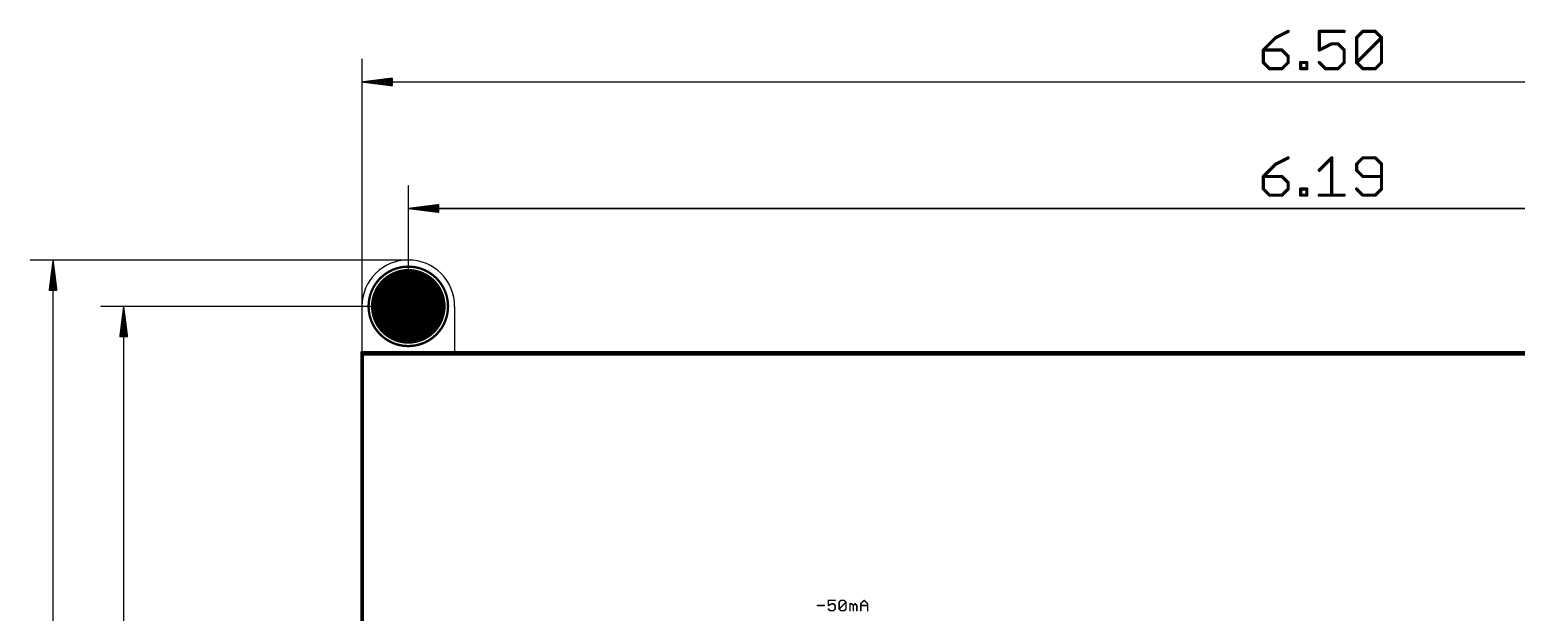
# Model space of a CAD drawing. Extents: x -31 to 165, y 0 to 136.
# Drawn here: x -28.7 to 99.7, y 85.8 to 136.1 of the extents above; entities that cross this region are included whole.
import ezdxf

# ---------------------------------------------------------------- set-up
doc = ezdxf.new("R2010")
doc.units = 0
for name, color, linetype in [('1', 12, 'CONTINUOUS'), ('16', 132, 'CONTINUOUS'), ('17', 110, 'CONTINUOUS'), ('20', 53, 'CONTINUOUS'), ('21', 40, 'CONTINUOUS'), ('22', 6, 'CONTINUOUS'), ('23', 40, 'CONTINUOUS'), ('47', 253, 'CONTINUOUS')]:
    doc.layers.add(name, color=color, linetype=linetype)

# ---------------------------------------------------------------- blocks, each defined once
blk = doc.blocks.new('ROUNDP')
at = {"const_width": 0.5}
blk.add_lwpolyline([(0, -0.25, 1), (0, 0.25, 1), (0, -0.25)], format="xyb", dxfattribs=at)

msp = doc.modelspace()

# ---------------------------------------------------------------- linework, layer by layer
at = {"layer": '1', "const_width": 0.3}
for points in [[(-0.0008, 8.001), (-0.0008, 108.201)], [(-0.0008, 108.201), (165.0992, 108.201)]]:
    msp.add_lwpolyline(points, dxfattribs=at)
at = {"layer": '1', "const_width": 0.15}
for points in [[(0.0742, 108.201, 1), (-0.0758, 108.201)], [(-0.0008, 108.276, 1), (-0.0008, 108.126)]]:
    msp.add_lwpolyline(points, format="xyb", dxfattribs=at)
at = {"layer": '16', "const_width": 0.25}
for points in [[(-0.0008, 8.001), (-0.0008, 108.201)], [(-0.0008, 108.201), (165.0992, 108.201)]]:
    msp.add_lwpolyline(points, dxfattribs=at)
at = {"layer": '16', "const_width": 0.125}
for points in [[(0.0617, 108.201, 1), (-0.0633, 108.201)], [(-0.0008, 108.2635, 1), (-0.0008, 108.1385)]]:
    msp.add_lwpolyline(points, format="xyb", dxfattribs=at)
at = {"layer": '20'}
for p, q in [((-0.0008, 112.201), (-0.0008, 4.001)), ((7.9992, 112.201), (7.9992, 108.201)), ((157.0992, 108.201), (7.9992, 108.201))]:
    msp.add_line(p, q, dxfattribs=at)
for start, end in [(90, 180), (0, 90)]:
    msp.add_arc((3.9992, 112.201), 4, start, end, dxfattribs=at)
at = {"layer": '21'}
for points, const_width in [([(3.9992, 108.772, 1), (3.9992, 115.63, 1), (3.9992, 108.772)], 0.2032), ([(39.3247, 86.4071, 1), (39.3247, 86.3436)], 0.0635), ([(39.9179, 86.3436, 1), (39.9179, 86.4071)], 0.0635), ([(40.2602, 86.852, 1), (40.2602, 86.7885)], 0.0635), ([(40.292, 86.8203, 1), (40.2285, 86.8203)], 0.0635), ([(40.246, 86.4038, 1), (40.2744, 86.347)], 0.0635), ([(40.2285, 86.3754, 1), (40.292, 86.3754)], 0.0635), ([(40.2827, 86.1012, 1), (40.2378, 86.0563)], 0.0635), ([(40.4085, 85.9623, 1), (40.4085, 85.8988)], 0.0635), ([(40.5568, 86.5554, 1), (40.5568, 86.4919)], 0.0635), ([(40.571, 86.4953, 1), (40.5426, 86.5521)], 0.0635), ([(40.7275, 86.5461, 1), (40.6826, 86.5012)], 0.0635), ([(40.7051, 86.4919, 1), (40.7051, 86.5554)], 0.0635), ([(40.7051, 85.8988, 1), (40.7051, 85.9623)], 0.0635), ([(40.8851, 86.3754, 1), (40.8216, 86.3754)], 0.0635), ([(40.8216, 86.0788, 1), (40.8851, 86.0788)], 0.0635), ([(40.8309, 86.3529, 1), (40.8758, 86.3978)], 0.0635), ([(40.8758, 86.0563, 1), (40.8309, 86.1012)], 0.0635), ([(40.8534, 86.7885, 1), (40.8534, 86.852)], 0.0635), ([(41.2275, 86.672, 1), (41.164, 86.672)], 0.0635), ([(41.164, 86.0788, 1), (41.2275, 86.0788)], 0.0635), ([(41.1733, 86.6944, 1), (41.2182, 86.6495)], 0.0635), ([(41.2182, 86.1012, 1), (41.1733, 86.0563)], 0.0635), ([(41.1733, 86.1012, 1), (41.2182, 86.0563)], 0.0635), ([(41.344, 86.852, 1), (41.344, 86.7885)], 0.0635), ([(41.344, 85.9623, 1), (41.344, 85.8988)], 0.0635), ([(41.3665, 86.7978, 1), (41.3216, 86.8427)], 0.0635), ([(41.6631, 86.8427, 1), (41.6182, 86.7978)], 0.0635), ([(41.6406, 86.7885, 1), (41.6406, 86.852)], 0.0635), ([(41.6406, 85.8988, 1), (41.6406, 85.9623)], 0.0635), ([(41.8207, 86.672, 1), (41.7572, 86.672)], 0.0635), ([(41.7572, 86.0788, 1), (41.8207, 86.0788)], 0.0635), ([(41.8114, 86.6495, 1), (41.7665, 86.6944)], 0.0635), ([(41.7665, 86.6495, 1), (41.8114, 86.6944)], 0.0635), ([(41.8114, 86.0563, 1), (41.7665, 86.1012)], 0.0635), ([(42.163, 86.5237, 1), (42.0995, 86.5237)], 0.0635), ([(42.1313, 86.5554, 1), (42.1313, 86.4919)], 0.0635), ([(42.302, 86.5461, 1), (42.2571, 86.5012)], 0.0635), ([(42.2795, 86.4919, 1), (42.2795, 86.5554)], 0.0635), ([(42.4596, 86.3754, 1), (42.3961, 86.3754)], 0.0635), ([(42.4054, 86.3978, 1), (42.4503, 86.3529)], 0.0635), ([(42.4054, 86.3529, 1), (42.4503, 86.3978)], 0.0635), ([(42.5986, 86.5461, 1), (42.5537, 86.5012)], 0.0635), ([(42.5986, 86.5012, 1), (42.5537, 86.5461)], 0.0635), ([(42.7562, 86.3754, 1), (42.6927, 86.3754)], 0.0635), ([(42.702, 86.3529, 1), (42.7469, 86.3978)], 0.0635), ([(43.0985, 86.5237, 1), (43.035, 86.5237)], 0.0635), ([(43.0443, 86.5461, 1), (43.0892, 86.5012)], 0.0635), ([(43.0668, 86.4071, 1), (43.0668, 86.3436)], 0.0635), ([(43.3858, 86.8427, 1), (43.3409, 86.7978)], 0.0635), ([(43.3858, 86.7978, 1), (43.3409, 86.8427)], 0.0635), ([(43.6917, 86.5237, 1), (43.6282, 86.5237)], 0.0635), ([(43.6375, 86.5012, 1), (43.6824, 86.5461)], 0.0635), ([(43.6599, 86.3436, 1), (43.6599, 86.4071)], 0.0635), ([(40.3861, 85.908, 1), (40.431, 85.953)], 0.0635), ([(40.6826, 85.953, 1), (40.7275, 85.908)], 0.0635), ([(41.3216, 85.908, 1), (41.3665, 85.953)], 0.0635), ([(41.6182, 85.953, 1), (41.6631, 85.908)], 0.0635), ([(42.0995, 85.9305, 1), (42.163, 85.9305)], 0.0635), ([(42.3961, 85.9305, 1), (42.4596, 85.9305)], 0.0635), ([(42.6927, 85.9305, 1), (42.7562, 85.9305)], 0.0635), ([(43.035, 85.9305, 1), (43.0985, 85.9305)], 0.0635), ([(43.6282, 85.9305, 1), (43.6917, 85.9305)], 0.0635)]:
    msp.add_lwpolyline(points, format="xyb", dxfattribs=dict(at, const_width=const_width))
at = {"layer": '21', "const_width": 0.127}
for points in [[(39.3247, 86.3754), (39.9179, 86.3754)], [(40.8534, 86.8203), (40.2602, 86.8203)], [(40.2602, 86.8203), (40.2602, 86.3754)], [(40.2602, 86.3754), (40.5568, 86.5237)], [(40.4085, 85.9305), (40.2602, 86.0788)], [(40.7051, 85.9305), (40.4085, 85.9305)], [(40.5568, 86.5237), (40.7051, 86.5237)], [(40.7051, 86.5237), (40.8534, 86.3754)], [(40.8534, 86.0788), (40.7051, 85.9305)], [(40.8534, 86.3754), (40.8534, 86.0788)], [(41.1957, 86.672), (41.344, 86.8203)], [(41.1957, 86.0788), (41.1957, 86.672)], [(41.1957, 86.0788), (41.7889, 86.672)], [(41.344, 85.9305), (41.1957, 86.0788)], [(41.344, 86.8203), (41.6406, 86.8203)], [(41.6406, 85.9305), (41.344, 85.9305)], [(41.6406, 86.8203), (41.7889, 86.672)], [(41.7889, 86.0788), (41.6406, 85.9305)], [(41.7889, 86.672), (41.7889, 86.0788)], [(42.1313, 85.9305), (42.1313, 86.5237)], [(42.1313, 86.5237), (42.2795, 86.5237)], [(42.2795, 86.5237), (42.4278, 86.3754)], [(42.4278, 86.3754), (42.5761, 86.5237)], [(42.4278, 86.3754), (42.4278, 85.9305)], [(42.5761, 86.5237), (42.7244, 86.3754)], [(42.7244, 86.3754), (42.7244, 85.9305)], [(43.0668, 86.5237), (43.3634, 86.8203)], [(43.0668, 85.9305), (43.0668, 86.5237)], [(43.0668, 86.3754), (43.6599, 86.3754)], [(43.3634, 86.8203), (43.6599, 86.5237)], [(43.6599, 86.5237), (43.6599, 85.9305)]]:
    msp.add_lwpolyline(points, dxfattribs=at)
at = {"layer": '22', "const_width": 0.127}
for points in [[(165.0992, 108.001), (0.0992, 108.001)], [(0.0992, 108.001), (0.0992, 8.001)]]:
    msp.add_lwpolyline(points, dxfattribs=at)
at = {"layer": '22', "const_width": 0.0635}
for points in [[(0.0992, 108.0328, 1), (0.0992, 107.9693)], [(0.131, 108.001, 1), (0.0675, 108.001)]]:
    msp.add_lwpolyline(points, format="xyb", dxfattribs=at)
at = {"layer": '23'}
msp.add_point((3.9992, 112.201), dxfattribs=at)
at = {"layer": '47'}
for points, const_width in [([(79.9651, 135.9401), (78.8906, 135.4028)], 0.2794), ([(84.7992, 135.9401), (82.6503, 135.9401)], 0.2794), ([(82.6503, 135.9401), (82.6503, 134.3284)], 0.2794), ([(85.8731, 135.4028), (86.4103, 135.9401)], 0.2794), ([(86.4103, 135.9401), (87.4847, 135.9401)], 0.2794), ([(87.4847, 135.9401), (88.022, 135.4028)], 0.2794), ([(78.8906, 135.4028), (77.8162, 134.3284)], 0.2794), ([(82.6503, 134.3284), (83.7248, 134.8656)], 0.2794), ([(83.7248, 134.8656), (84.262, 134.8656)], 0.2794), ([(84.262, 134.8656), (84.7992, 134.3284)], 0.2794), ([(85.8731, 133.2539), (85.8731, 135.4028)], 0.2794), ([(85.8731, 133.2539), (88.022, 135.4028)], 0.2794), ([(88.022, 135.4028), (88.022, 133.2539)], 0.2794), ([(0, 107.95), (0, 133.522)], 0.13), ([(77.8162, 134.3284), (77.8162, 133.2539)], 0.2794), ([(79.4279, 134.3284), (77.8162, 134.3284)], 0.2794), ([(79.9651, 133.7912), (79.4279, 134.3284)], 0.2794), ([(79.9651, 133.2539), (79.9651, 133.7912)], 0.2794), ([(84.7992, 134.3284), (84.7992, 133.2539)], 0.2794), ([(77.8162, 133.2539), (78.3534, 132.7167)], 0.2794), ([(78.3534, 132.7167), (79.4279, 132.7167)], 0.2794), ([(79.4279, 132.7167), (79.9651, 133.2539)], 0.2794), ([(81.0389, 132.7167), (81.0389, 133.2539)], 0.2794), ([(81.0389, 133.2539), (81.5762, 133.2539)], 0.2794), ([(81.5762, 132.7167), (81.0389, 132.7167)], 0.2794), ([(81.5762, 133.2539), (81.5762, 132.7167)], 0.2794), ([(83.1875, 132.7167), (82.6503, 133.2539)], 0.2794), ([(84.262, 132.7167), (83.1875, 132.7167)], 0.2794), ([(84.7992, 133.2539), (84.262, 132.7167)], 0.2794), ([(86.4103, 132.7167), (85.8731, 133.2539)], 0.2794), ([(87.4847, 132.7167), (86.4103, 132.7167)], 0.2794), ([(88.022, 133.2539), (87.4847, 132.7167)], 0.2794), ([(0.065, 131.572), (2.6, 131.8912)], 0.13), ([(0.065, 131.572), (2.6, 131.832)], 0.13), ([(0.065, 131.572), (2.6, 131.702)], 0.13), ([(0.065, 131.572), (165.035, 131.572)], 0.13), ([(2.6, 131.2528), (0.065, 131.572)], 0.13), ([(2.6, 131.442), (0.065, 131.572)], 0.13), ([(2.6, 131.312), (0.065, 131.572)], 0.13), ([(2.6, 131.8912), (2.6, 131.2528)], 0.13), ([(78.8898, 124.4808), (77.8154, 123.4064)], 0.2794), ([(79.9643, 125.0181), (78.8898, 124.4808)], 0.2794), ([(82.6495, 123.9436), (83.724, 125.0181)], 0.2794), ([(83.724, 125.0181), (83.724, 121.7947)], 0.2794), ([(86.4095, 125.0181), (85.8723, 124.4808)], 0.2794), ([(85.8723, 124.4808), (85.8723, 123.9436)], 0.2794), ([(87.4839, 125.0181), (86.4095, 125.0181)], 0.2794), ([(88.0212, 124.4808), (87.4839, 125.0181)], 0.2794), ([(88.0212, 122.3319), (88.0212, 124.4808)], 0.2794), ([(77.8154, 123.4064), (77.8154, 122.3319)], 0.2794), ([(79.4271, 123.4064), (77.8154, 123.4064)], 0.2794), ([(79.9643, 122.8692), (79.4271, 123.4064)], 0.2794), ([(85.8723, 123.9436), (86.4095, 123.4064)], 0.2794), ([(86.4095, 123.4064), (88.0212, 123.4064)], 0.2794), ([(3.9992, 112.201), (3.9992, 122.6)], 0.13), ([(77.8154, 122.3319), (78.3526, 121.7947)], 0.2794), ([(78.3526, 121.7947), (79.4271, 121.7947)], 0.2794), ([(79.4271, 121.7947), (79.9643, 122.3319)], 0.2794), ([(79.9643, 122.3319), (79.9643, 122.8692)], 0.2794), ([(81.0381, 121.7947), (81.0381, 122.3319)], 0.2794), ([(81.0381, 122.3319), (81.5754, 122.3319)], 0.2794), ([(81.5754, 121.7947), (81.0381, 121.7947)], 0.2794), ([(81.5754, 122.3319), (81.5754, 121.7947)], 0.2794), ([(82.6495, 121.7947), (84.7984, 121.7947)], 0.2794), ([(85.8723, 122.3319), (86.4095, 121.7947)], 0.2794), ([(86.4095, 121.7947), (87.4839, 121.7947)], 0.2794), ([(87.4839, 121.7947), (88.0212, 122.3319)], 0.2794), ([(4.0642, 120.65), (6.5992, 120.9692)], 0.13), ([(4.0642, 120.65), (6.5992, 120.91)], 0.13), ([(4.0642, 120.65), (6.5992, 120.78)], 0.13), ([(4.0642, 120.65), (161.0342, 120.65)], 0.13), ([(6.5992, 120.3308), (4.0642, 120.65)], 0.13), ([(6.5992, 120.52), (4.0642, 120.65)], 0.13), ([(6.5992, 120.39), (4.0642, 120.65)], 0.13), ([(6.5992, 120.9692), (6.5992, 120.3308)], 0.13), ([(3.9992, 116.201), (-28.62, 116.201)], 0.13), ([(-26.67, 116.136), (-26.9892, 113.601)], 0.13), ([(-26.67, 116.136), (-26.93, 113.601)], 0.13), ([(-26.67, 116.136), (-26.8, 113.601)], 0.13), ([(-26.67, 116.136), (-26.67, 0.066)], 0.13), ([(-26.3508, 113.601), (-26.67, 116.136)], 0.13), ([(-26.54, 113.601), (-26.67, 116.136)], 0.13), ([(-26.41, 113.601), (-26.67, 116.136)], 0.13), ([(-26.9892, 113.601), (-26.3508, 113.601)], 0.13), ([(3.9992, 112.201), (-22.524, 112.201)], 0.13), ([(-20.574, 112.136), (-20.8932, 109.601)], 0.13), ([(-20.574, 112.136), (-20.834, 109.601)], 0.13), ([(-20.574, 112.136), (-20.704, 109.601)], 0.13), ([(-20.574, 112.136), (-20.574, 4.066)], 0.13), ([(-20.2548, 109.601), (-20.574, 112.136)], 0.13), ([(-20.444, 109.601), (-20.574, 112.136)], 0.13), ([(-20.314, 109.601), (-20.574, 112.136)], 0.13), ([(-20.8932, 109.601), (-20.2548, 109.601)], 0.13)]:
    msp.add_lwpolyline(points, dxfattribs=dict(at, const_width=const_width))
for points, const_width in [([(79.9963, 135.8776, 1), (79.9338, 136.0025)], 0.1397), ([(82.7202, 135.9401, 1), (82.5805, 135.9401)], 0.1397), ([(82.6503, 136.0099, 1), (82.6503, 135.8702)], 0.1397), ([(84.7992, 135.8702, 1), (84.7992, 136.0099)], 0.1397), ([(86.4103, 136.0099, 1), (86.4103, 135.8702)], 0.1397), ([(86.4597, 135.8907, 1), (86.3609, 135.9894)], 0.1397), ([(87.5341, 135.9894, 1), (87.4353, 135.8907)], 0.1397), ([(87.4847, 135.8702, 1), (87.4847, 136.0099)], 0.1397), ([(78.8594, 135.4653, 1), (78.9219, 135.3404)], 0.1397), ([(78.94, 135.3534, 1), (78.8412, 135.4522)], 0.1397), ([(83.7248, 134.9355, 1), (83.7248, 134.7958)], 0.1397), ([(83.756, 134.8031, 1), (83.6935, 134.9281)], 0.1397), ([(84.3114, 134.915, 1), (84.2126, 134.8162)], 0.1397), ([(84.262, 134.7958, 1), (84.262, 134.9355)], 0.1397), ([(85.9429, 135.4028, 1), (85.8032, 135.4028)], 0.1397), ([(85.8237, 135.4522, 1), (85.9224, 135.3534)], 0.1397), ([(88.0918, 135.4028, 1), (87.9521, 135.4028)], 0.1397), ([(88.0714, 135.3534, 1), (87.9726, 135.4522)], 0.1397), ([(87.9726, 135.3534, 1), (88.0714, 135.4522)], 0.1397), ([(0.0325, 133.522, 1), (-0.0325, 133.522)], 0.065), ([(77.886, 134.3284, 1), (77.7463, 134.3284)], 0.1397), ([(77.8162, 134.3982, 1), (77.8162, 134.2585)], 0.1397), ([(77.7668, 134.3778, 1), (77.8656, 134.279)], 0.1397), ([(79.4772, 134.3778, 1), (79.3785, 134.279)], 0.1397), ([(79.4279, 134.2585, 1), (79.4279, 134.3982)], 0.1397), ([(80.0349, 133.7912, 1), (79.8952, 133.7912)], 0.1397), ([(79.9157, 133.7418, 1), (80.0145, 133.8405)], 0.1397), ([(82.6191, 134.3909, 1), (82.6815, 134.2659)], 0.1397), ([(82.5805, 134.3284, 1), (82.7202, 134.3284)], 0.1397), ([(84.8691, 134.3284, 1), (84.7294, 134.3284)], 0.1397), ([(84.7498, 134.279, 1), (84.8486, 134.3778)], 0.1397), ([(77.7463, 133.2539, 1), (77.886, 133.2539)], 0.1397), ([(77.8656, 133.3033, 1), (77.7668, 133.2045)], 0.1397), ([(78.3534, 132.7866, 1), (78.3534, 132.6469)], 0.1397), ([(78.304, 132.6673, 1), (78.4028, 132.7661)], 0.1397), ([(79.3785, 132.7661, 1), (79.4772, 132.6673)], 0.1397), ([(79.4279, 132.6469, 1), (79.4279, 132.7866)], 0.1397), ([(79.8952, 133.2539, 1), (80.0349, 133.2539)], 0.1397), ([(80.0145, 133.2045, 1), (79.9157, 133.3033)], 0.1397), ([(81.0389, 133.3238, 1), (81.0389, 133.1841)], 0.1397), ([(81.1088, 133.2539, 1), (80.9691, 133.2539)], 0.1397), ([(81.0389, 132.7866, 1), (81.0389, 132.6469)], 0.1397), ([(80.9691, 132.7167, 1), (81.1088, 132.7167)], 0.1397), ([(81.646, 133.2539, 1), (81.5063, 133.2539)], 0.1397), ([(81.5063, 132.7167, 1), (81.646, 132.7167)], 0.1397), ([(81.5762, 133.1841, 1), (81.5762, 133.3238)], 0.1397), ([(81.5762, 132.6469, 1), (81.5762, 132.7866)], 0.1397), ([(82.6997, 133.3033, 1), (82.6009, 133.2045)], 0.1397), ([(83.1875, 132.7866, 1), (83.1875, 132.6469)], 0.1397), ([(83.1381, 132.6673, 1), (83.2369, 132.7661)], 0.1397), ([(84.2126, 132.7661, 1), (84.3114, 132.6673)], 0.1397), ([(84.262, 132.6469, 1), (84.262, 132.7866)], 0.1397), ([(84.7294, 133.2539, 1), (84.8691, 133.2539)], 0.1397), ([(84.8486, 133.2045, 1), (84.7498, 133.3033)], 0.1397), ([(85.9224, 133.3033, 1), (85.8237, 133.2045)], 0.1397), ([(85.8237, 133.3033, 1), (85.9224, 133.2045)], 0.1397), ([(85.8032, 133.2539, 1), (85.9429, 133.2539)], 0.1397), ([(86.4103, 132.7866, 1), (86.4103, 132.6469)], 0.1397), ([(86.3609, 132.6673, 1), (86.4597, 132.7661)], 0.1397), ([(87.4353, 132.7661, 1), (87.5341, 132.6673)], 0.1397), ([(87.4847, 132.6469, 1), (87.4847, 132.7866)], 0.1397), ([(87.9521, 133.2539, 1), (88.0918, 133.2539)], 0.1397), ([(88.0714, 133.2045, 1), (87.9726, 133.3033)], 0.1397), ([(0.065, 131.6045, 1), (0.065, 131.5395)], 0.065), ([(0.0691, 131.6042, 1), (0.0609, 131.5398)], 0.065), ([(0.0633, 131.6045, 1), (0.0667, 131.5395)], 0.065), ([(0.0667, 131.6045, 1), (0.0633, 131.5395)], 0.065), ([(0.0683, 131.6043, 1), (0.0617, 131.5397)], 0.065), ([(0.0617, 131.6043, 1), (0.0683, 131.5397)], 0.065), ([(0.0609, 131.6042, 1), (0.0691, 131.5398)], 0.065), ([(2.6325, 131.8912, 1), (2.5675, 131.8912)], 0.065), ([(2.5675, 131.2528, 1), (2.6325, 131.2528)], 0.065), ([(2.6041, 131.859, 1), (2.5959, 131.9235)], 0.065), ([(2.5959, 131.2205, 1), (2.6041, 131.285)], 0.065), ([(2.6033, 131.7997, 1), (2.5967, 131.8643)], 0.065), ([(2.5967, 131.2797, 1), (2.6033, 131.3443)], 0.065), ([(2.6017, 131.6695, 1), (2.5983, 131.7345)], 0.065), ([(2.5983, 131.4095, 1), (2.6017, 131.4745)], 0.065), ([(78.8586, 124.5433, 1), (78.9211, 124.4184)], 0.1397), ([(78.9392, 124.4314, 1), (78.8404, 124.5302)], 0.1397), ([(79.9955, 124.9556, 1), (79.933, 125.0805)], 0.1397), ([(83.7938, 125.0181, 1), (83.6541, 125.0181)], 0.1397), ([(83.7733, 124.9687, 1), (83.6746, 125.0674)], 0.1397), ([(85.9421, 124.4808, 1), (85.8024, 124.4808)], 0.1397), ([(85.8229, 124.5302, 1), (85.9216, 124.4314)], 0.1397), ([(86.4095, 125.0879, 1), (86.4095, 124.9482)], 0.1397), ([(86.4589, 124.9687, 1), (86.3601, 125.0674)], 0.1397), ([(87.5333, 125.0674, 1), (87.4345, 124.9687)], 0.1397), ([(87.4839, 124.9482, 1), (87.4839, 125.0879)], 0.1397), ([(88.091, 124.4808, 1), (87.9513, 124.4808)], 0.1397), ([(87.9718, 124.4314, 1), (88.0706, 124.5302)], 0.1397), ([(77.8852, 123.4064, 1), (77.7455, 123.4064)], 0.1397), ([(77.8154, 123.4762, 1), (77.8154, 123.3365)], 0.1397), ([(77.766, 123.4558, 1), (77.8648, 123.357)], 0.1397), ([(79.4764, 123.4558, 1), (79.3777, 123.357)], 0.1397), ([(79.4271, 123.3365, 1), (79.4271, 123.4762)], 0.1397), ([(82.6001, 123.993, 1), (82.6989, 123.8942)], 0.1397), ([(85.9216, 123.993, 1), (85.8229, 123.8942)], 0.1397), ([(85.8024, 123.9436, 1), (85.9421, 123.9436)], 0.1397), ([(86.4095, 123.4762, 1), (86.4095, 123.3365)], 0.1397), ([(86.3601, 123.357, 1), (86.4589, 123.4558)], 0.1397), ([(88.0212, 123.3365, 1), (88.0212, 123.4762)], 0.1397), ([(4.0317, 122.6, 1), (3.9667, 122.6)], 0.065), ([(77.7455, 122.3319, 1), (77.8852, 122.3319)], 0.1397), ([(77.8648, 122.3813, 1), (77.766, 122.2825)], 0.1397), ([(78.3526, 121.8646, 1), (78.3526, 121.7249)], 0.1397), ([(79.4271, 121.7249, 1), (79.4271, 121.8646)], 0.1397), ([(80.0341, 122.8692, 1), (79.8944, 122.8692)], 0.1397), ([(79.8944, 122.3319, 1), (80.0341, 122.3319)], 0.1397), ([(79.9149, 122.8198, 1), (80.0137, 122.9185)], 0.1397), ([(80.0137, 122.2825, 1), (79.9149, 122.3813)], 0.1397), ([(81.0381, 122.4018, 1), (81.0381, 122.2621)], 0.1397), ([(81.108, 122.3319, 1), (80.9683, 122.3319)], 0.1397), ([(81.0381, 121.8646, 1), (81.0381, 121.7249)], 0.1397), ([(81.6452, 122.3319, 1), (81.5055, 122.3319)], 0.1397), ([(81.5754, 122.2621, 1), (81.5754, 122.4018)], 0.1397), ([(81.5754, 121.7249, 1), (81.5754, 121.8646)], 0.1397), ([(82.6495, 121.8646, 1), (82.6495, 121.7249)], 0.1397), ([(84.7984, 121.7249, 1), (84.7984, 121.8646)], 0.1397), ([(85.9216, 122.3813, 1), (85.8229, 122.2825)], 0.1397), ([(86.4095, 121.8646, 1), (86.4095, 121.7249)], 0.1397), ([(87.4839, 121.7249, 1), (87.4839, 121.8646)], 0.1397), ([(87.9513, 122.3319, 1), (88.091, 122.3319)], 0.1397), ([(88.0706, 122.2825, 1), (87.9718, 122.3813)], 0.1397), ([(4.0642, 120.6825, 1), (4.0642, 120.6175)], 0.065), ([(4.0683, 120.6822, 1), (4.0601, 120.6178)], 0.065), ([(4.0625, 120.6825, 1), (4.0659, 120.6175)], 0.065), ([(4.0659, 120.6825, 1), (4.0625, 120.6175)], 0.065), ([(4.0675, 120.6823, 1), (4.0609, 120.6177)], 0.065), ([(4.0609, 120.6823, 1), (4.0675, 120.6177)], 0.065), ([(4.0601, 120.6822, 1), (4.0683, 120.6178)], 0.065), ([(6.6317, 120.9692, 1), (6.5667, 120.9692)], 0.065), ([(6.6033, 120.937, 1), (6.5951, 121.0015)], 0.065), ([(6.6025, 120.8777, 1), (6.5959, 120.9423)], 0.065), ([(6.6009, 120.7475, 1), (6.5975, 120.8125)], 0.065), ([(78.3032, 121.7453, 1), (78.402, 121.8441)], 0.1397), ([(79.3777, 121.8441, 1), (79.4764, 121.7453)], 0.1397), ([(80.9683, 121.7947, 1), (81.108, 121.7947)], 0.1397), ([(81.5055, 121.7947, 1), (81.6452, 121.7947)], 0.1397), ([(83.6541, 121.7947, 1), (83.7938, 121.7947)], 0.1397), ([(86.3601, 121.7453, 1), (86.4589, 121.8441)], 0.1397), ([(87.4345, 121.8441, 1), (87.5333, 121.7453)], 0.1397), ([(6.5667, 120.3308, 1), (6.6317, 120.3308)], 0.065), ([(6.5951, 120.2985, 1), (6.6033, 120.363)], 0.065), ([(6.5959, 120.3577, 1), (6.6025, 120.4223)], 0.065), ([(6.5975, 120.4875, 1), (6.6009, 120.5525)], 0.065), ([(-28.62, 116.2335, 1), (-28.62, 116.1685)], 0.065), ([(-26.6375, 116.136, 1), (-26.7025, 116.136)], 0.065), ([(-26.6378, 116.1401, 1), (-26.7022, 116.1319)], 0.065), ([(-26.6375, 116.1343, 1), (-26.7025, 116.1377)], 0.065), ([(-26.6375, 116.1377, 1), (-26.7025, 116.1343)], 0.065), ([(-26.6377, 116.1393, 1), (-26.7023, 116.1327)], 0.065), ([(-26.6377, 116.1327, 1), (-26.7023, 116.1393)], 0.065), ([(-26.6378, 116.1319, 1), (-26.7022, 116.1401)], 0.065), ([(3.9992, 116.1685, 1), (3.9992, 116.2335)], 0.065), ([(-27.0215, 113.6051, 1), (-26.957, 113.5969)], 0.065), ([(-26.9892, 113.6335, 1), (-26.9892, 113.5685)], 0.065), ([(-26.9623, 113.6043, 1), (-26.8977, 113.5977)], 0.065), ([(-26.8325, 113.6027, 1), (-26.7675, 113.5993)], 0.065), ([(-26.5725, 113.5993, 1), (-26.5075, 113.6027)], 0.065), ([(-26.4423, 113.5977, 1), (-26.3777, 113.6043)], 0.065), ([(-26.383, 113.5969, 1), (-26.3185, 113.6051)], 0.065), ([(-26.3508, 113.5685, 1), (-26.3508, 113.6335)], 0.065), ([(-22.524, 112.2335, 1), (-22.524, 112.1685)], 0.065), ([(-20.5415, 112.136, 1), (-20.6065, 112.136)], 0.065), ([(-20.5418, 112.1401, 1), (-20.6062, 112.1319)], 0.065), ([(-20.5415, 112.1343, 1), (-20.6065, 112.1377)], 0.065), ([(-20.5415, 112.1377, 1), (-20.6065, 112.1343)], 0.065), ([(-20.5417, 112.1393, 1), (-20.6063, 112.1327)], 0.065), ([(-20.5417, 112.1327, 1), (-20.6063, 112.1393)], 0.065), ([(-20.5418, 112.1319, 1), (-20.6062, 112.1401)], 0.065), ([(3.9667, 112.201, 1), (4.0317, 112.201)], 0.065), ([(3.9992, 112.1685, 1), (3.9992, 112.2335)], 0.065), ([(-20.9255, 109.6051, 1), (-20.861, 109.5969)], 0.065), ([(-20.8932, 109.6335, 1), (-20.8932, 109.5685)], 0.065), ([(-20.8663, 109.6043, 1), (-20.8017, 109.5977)], 0.065), ([(-20.7365, 109.6027, 1), (-20.6715, 109.5993)], 0.065), ([(-20.4765, 109.5993, 1), (-20.4115, 109.6027)], 0.065), ([(-20.3463, 109.5977, 1), (-20.2817, 109.6043)], 0.065), ([(-20.287, 109.5969, 1), (-20.2225, 109.6051)], 0.065), ([(-20.2548, 109.5685, 1), (-20.2548, 109.6335)], 0.065), ([(-0.0325, 107.95, 1), (0.0325, 107.95)], 0.065)]:
    msp.add_lwpolyline(points, format="xyb", dxfattribs=dict(at, const_width=const_width))

# ---------------------------------------------------------------- block references
at = {"layer": '17', "xscale": 6.4516, "yscale": 6.4516}
msp.add_blockref('ROUNDP', (3.9992, 112.201), dxfattribs=at)
msp.add_blockref('ROUNDP', (3.9992, 112.201), dxfattribs=at)

doc.saveas('drawing.dxf')
